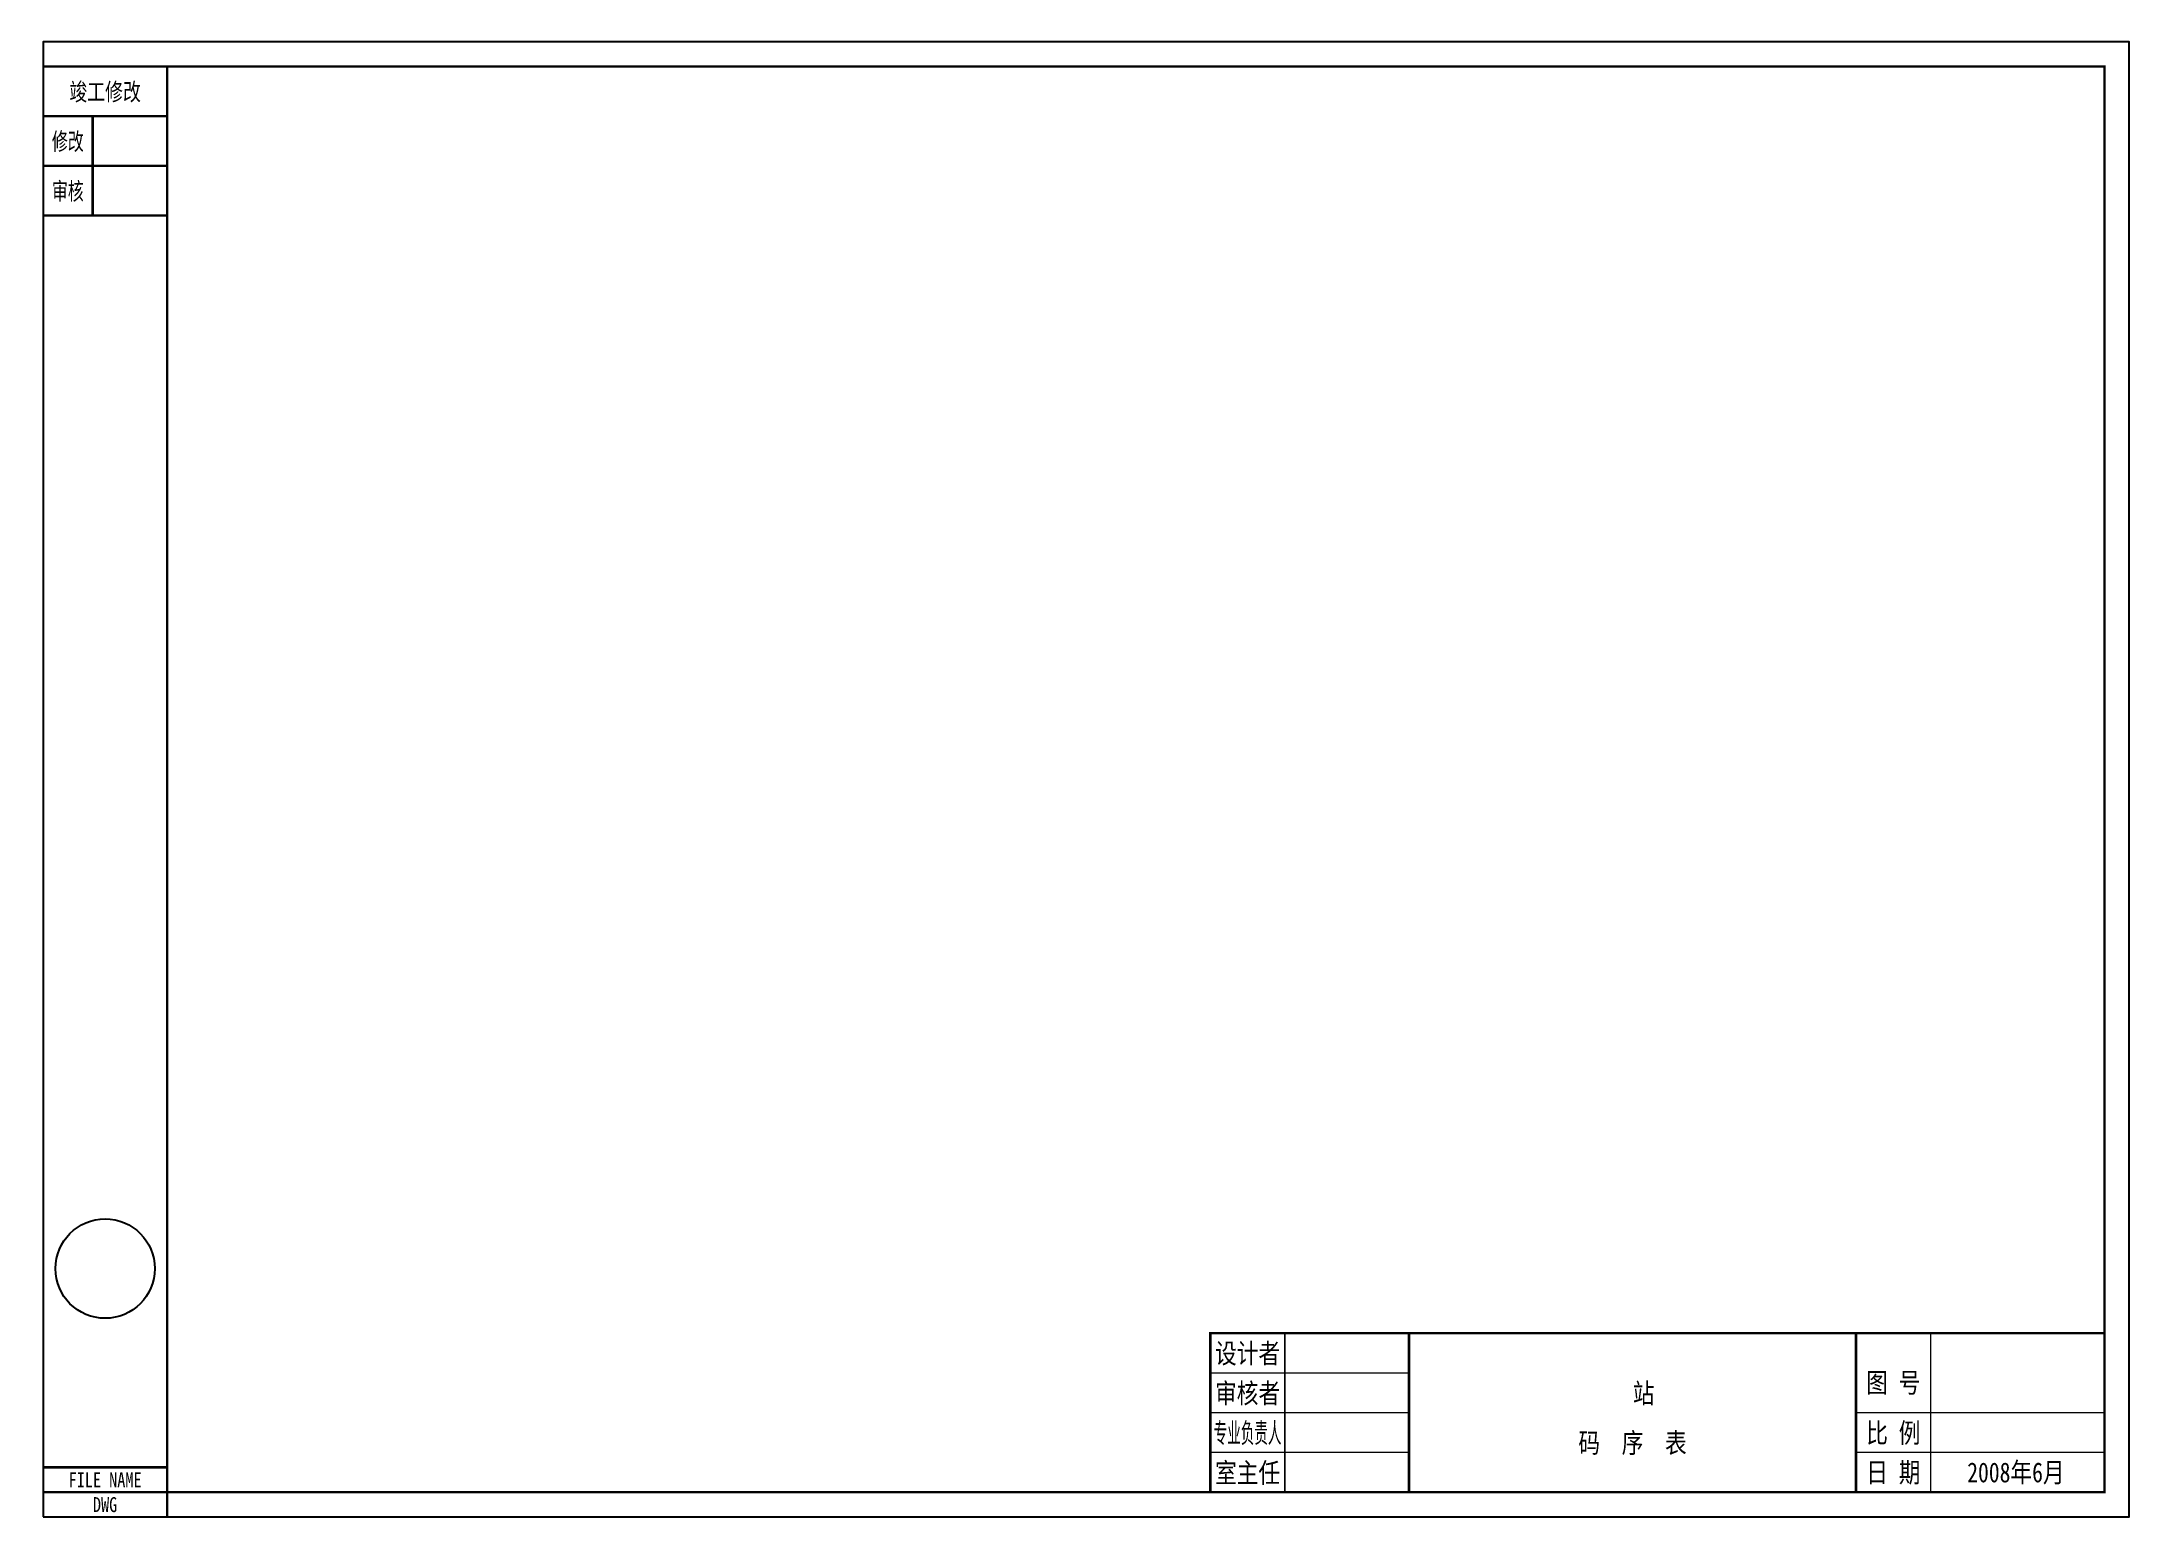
# Model space of a CAD drawing. Header units: inches. Extents: x -82 to 338, y 135 to 433.
import ezdxf
from ezdxf.enums import TextEntityAlignment as Align

# ---------------------------------------------------------------- set-up
doc = ezdxf.new("R2010")
doc.units = ezdxf.units.IN
doc.header["$MEASUREMENT"] = 0
doc.styles.add('CHINESE', font='ROMAND.SHX', dxfattribs={"width": 0.9, "bigfont": 'HZTXT.SHX'})
doc.styles.add('ST', font='SimSun.ttf')

msp = doc.modelspace()

# ---------------------------------------------------------------- linework, layer by layer
at = {"color": 0, "ltscale": 3}
msp.add_line((-81.56, 135.72), (338.44, 135.72), dxfattribs=at)
msp.add_lwpolyline([(-81.56, 135.72), (338.44, 135.72), (338.44, 432.72), (-81.56, 432.72)], close=True)
at = {"const_width": 0.5}
for points in [[(-81.56, 427.72), (-56.56, 427.72)], [(-81.56, 417.72), (-56.56, 417.72)], [(-71.56, 397.72), (-71.56, 417.72)], [(-81.56, 407.72), (-56.56, 407.72)], [(-81.56, 397.72), (-56.56, 397.72)], [(-81.56, 145.72), (-56.56, 145.72)], [(-81.56, 140.72), (-56.56, 140.72)], [(-56.56, 140.72), (-56.56, 135.72)]]:
    msp.add_lwpolyline(points, dxfattribs=at)
msp.add_lwpolyline([(-56.56, 140.72), (333.44, 140.72), (333.44, 427.72), (-56.56, 427.72)], close=True, dxfattribs=at)
at = {"color": 0, "const_width": 0.5}
msp.add_lwpolyline([(153.44, 140.72), (333.44, 140.72), (333.44, 172.72), (153.44, 172.72)], close=True, dxfattribs=at)
at = {"color": 0}
for points in [[(168.44, 172.72, 0.3, 0.3, 0), (168.44, 140.72, 0.3, 0.3, 0)], [(193.44, 172.72, 0.5, 0.5, 0), (193.44, 140.72, 0.5, 0.5, 0)], [(283.44, 172.72, 0.5, 0.5, 0), (283.44, 140.72, 0.5, 0.5, 0)], [(298.44, 172.72, 0.3, 0.3, 0), (298.44, 140.72, 0.3, 0.3, 0)], [(153.44, 164.72, 0.3, 0.3, 0), (193.44, 164.72, 0.3, 0.3, 0)], [(153.44, 156.72, 0.3, 0.3, 0), (193.44, 156.72, 0.3, 0.3, 0)], [(283.44, 156.72, 0.3, 0.3, 0), (333.44, 156.72, 0.3, 0.3, 0)], [(153.44, 148.72, 0.3, 0.3, 0), (193.44, 148.72, 0.3, 0.3, 0)], [(283.44, 148.72, 0.3, 0.3, 0), (333.44, 148.72, 0.3, 0.3, 0)]]:
    msp.add_lwpolyline(points, format="xyseb", dxfattribs=at)
msp.add_circle((-69.06, 185.72), 10)

# ---------------------------------------------------------------- texts
at = {"style": 'CHINESE'}
for s, width, p in [('竣工修改', 0.9, (-69.06, 422.72)), ('修改', 0.8, (-76.56, 412.72)), ('审核', 0.8, (-76.56, 402.72))]:
    msp.add_text(s, height=4, dxfattribs=dict(at, width=width)).set_placement(p, align=Align.MIDDLE)
at = {"color": 0, "style": 'ST'}
for s, width, p in [('设计者', 0.8, (160.94, 168.72)), ('图 号', 0.8, (290.94, 162.72)), ('审核者', 0.8, (160.94, 160.72)), ('站', 0.8, (240.67, 160.72)), ('专业负责人', 0.5, (160.94, 152.72)), ('码  序  表', 0.8, (238.44, 150.72)), ('比 例', 0.8, (290.94, 152.72)), ('室主任', 0.8, (160.94, 144.72)), ('日 期', 0.8, (290.94, 144.72)), ('2008年6月', 0.8, (315.62, 144.78))]:
    msp.add_text(s, height=4, dxfattribs=dict(at, width=width)).set_placement(p, align=Align.MIDDLE)
at = {"width": 0.8}
for s, p in [('FILE NAME', (-69.06, 143.22)), ('DWG', (-69.06, 138.22))]:
    msp.add_text(s, height=3, dxfattribs=at).set_placement(p, align=Align.MIDDLE)

doc.saveas('drawing.dxf')
